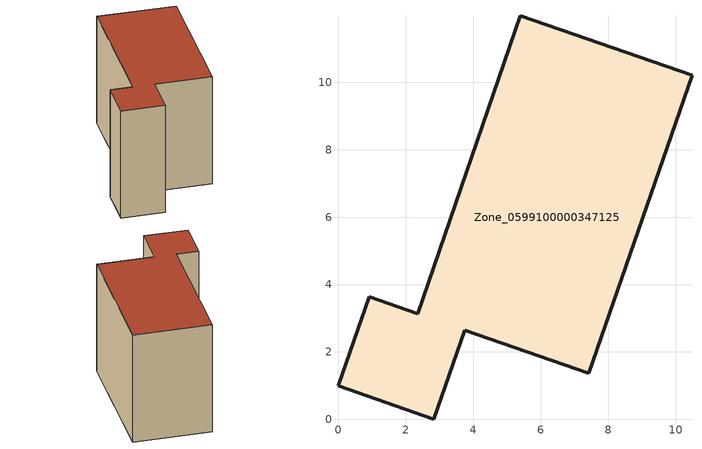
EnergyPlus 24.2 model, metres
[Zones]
Zone_0599100000347125
 floor ground (C_G): 2.83,0 0,0.99 0.92,3.63 2.35,3.13 5.39,11.98 10.49,10.21 7.43,1.37 3.75,2.64 z0
 wall outside (C_F): 2.35,3.13 0.92,3.63 0,0.99 2.83,0 3.75,2.64 7.43,1.37 10.49,10.21 5.39,11.98 2.35,3.13 z0:8.13
 roof outside (C_R): 10.49,10.21 5.39,11.98 2.35,3.13 0.92,3.63 0,0.99 2.83,0 3.75,2.64 7.43,1.37 z8.13
[BUILDING]
Pand.0599100000347125: North Axis=0; Terrain=City; Loads Convergence Tolerance Value=0.04; Temperature Convergence Tolerance Value=0.4; Solar Distribution=FullExterior; Maximum Number of Warmup Days=25; Minimum Number of Warmup Days=1
[Site:Location]
Rotterdam.The.Hague.AP_ZH_NLD Design_Conditions: Latitude=51.96; Longitude=4.45; Time Zone=1; Elevation=-4.5
[SITE:GROUNDTEMPERATURE:BUILDINGSURFACE]
18, 18, 18, 18, 18, 18, 18, 18, 18, 18, 18, 18
[MATERIAL] Thermal Absorptance=0.9; Solar Absorptance=0.7; Visible Absorptance=0.7
Name | Roughness | Thickness | Conductivity | Density | Specific Heat
G.TI.1992-2005 | MediumSmooth | 0.15 | 0.06 | 540 | 1210
F.TI.1992-2005 | Rough | 0.3 | 0.12 | 1920 | 840
R.TI.1992-2005 | MediumRough | 0.2 | 0.08 | 1500 | 1000
[CONSTRUCTION]
C_G: G.TI.1992-2005
C_F: F.TI.1992-2005
C_R: R.TI.1992-2005
[ZONE]
Zone_0599100000347125: Type=1; Multiplier=1; Ceiling Height=Autocalculate; Volume=Autocalculate; Floor Area=autocalculate; Part of Total Floor Area=Yes
[ZONEINFILTRATION:DESIGNFLOWRATE]
Infil_Zone_0599100000347125: Zone or ZoneList or Space or SpaceList=Zone_0599100000347125; Schedule=AlwaysOn; Design Flow Rate Calculation Method=Flow/Area; Flow Rate per Floor Area=0.0015; Constant Term Coefficient=1; Temperature Term Coefficient=0; Velocity Term Coefficient=0; Velocity Squared Term Coefficient=0
[HVACTEMPLATE:ZONE:IDEALLOADSAIRSYSTEM]
Zone_0599100000347125: Maximum Heating Supply Air Temperature=50; Minimum Cooling Supply Air Temperature=13; Maximum Heating Supply Air Humidity Ratio=0.0156; Minimum Cooling Supply Air Humidity Ratio=0.0077; Heating Limit=NoLimit; Cooling Limit=NoLimit; Dehumidification Control Type=ConstantSensibleHeatRatio; Cooling Sensible Heat Ratio=0.7; Dehumidification Setpoint=60; Humidification Control Type=None; Humidification Setpoint=30; Outdoor Air Method=None; Outdoor Air Flow Rate per Person=0.00944; Outdoor Air Flow Rate per Zone Floor Area=0; Outdoor Air Flow Rate per Zone=0; Demand Controlled Ventilation Type=None; Outdoor Air Economizer Type=NoEconomizer; Heat Recovery Type=None; Sensible Heat Recovery Effectiveness=0.7; Latent Heat Recovery Effectiveness=0.65
[ZONECONTROL:THERMOSTAT]
ThermostatControl_Zone_0599100000347125: Zone or ZoneList=Zone_0599100000347125; Control Type Schedule=DualSetpointControlType; Control 1=Thermostat_Zone_0599100000347125; Temperature Difference Between Cutout And Setpoint=0
[THERMOSTATSETPOINT:DUALSETPOINT]
Thermostat_Zone_0599100000347125: Heating Setpoint Temperature Schedule=HeatingSetpoint_Zone_0599100000347125; Cooling Setpoint Temperature Schedule=CoolingSetpoint_Zone_0599100000347125
[SCHEDULE:COMPACT]
HeatingSetpoint_Zone_0599100000347125: Through: 12/31, For: AllDays, Until: 24:00, 21
CoolingSetpoint_Zone_0599100000347125: Through: 12/31, For: AllDays, Until: 24:00, 24
DualSetpointControlType: Through: 12/31, For: AllDays, Until: 24:00, 4
AlwaysOn: Through: 12/31, For: AllDays, Until: 24:00, 1
